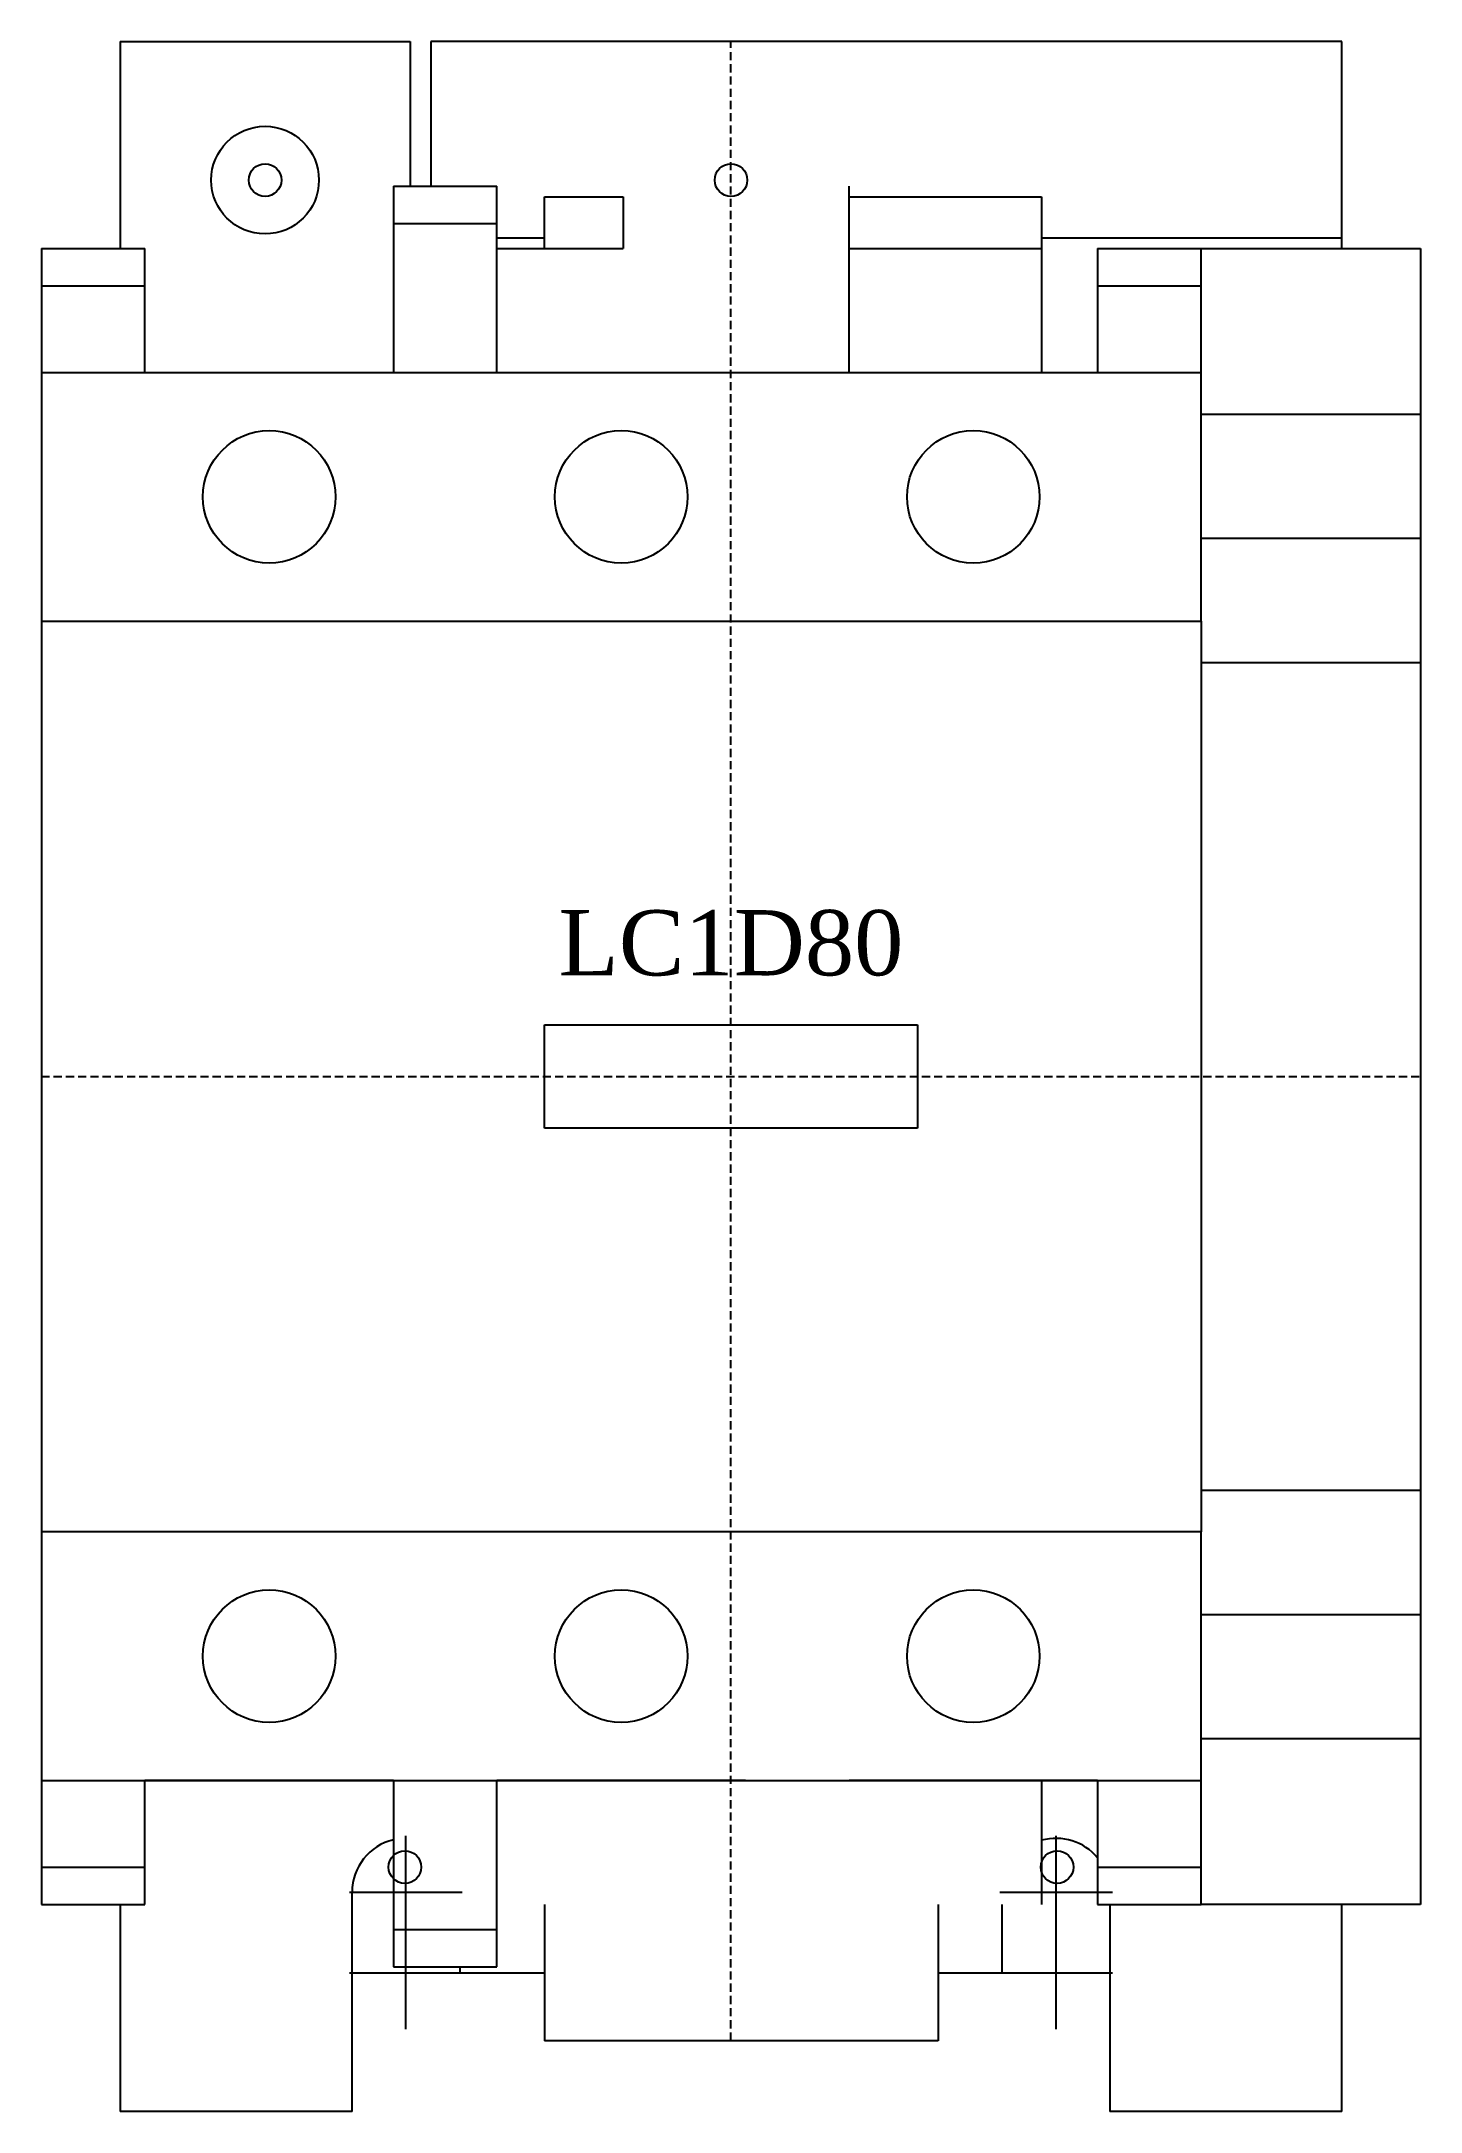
# Model space of a CAD drawing. Extents: x 0 to 85, y 0 to 127.
import ezdxf

# ---------------------------------------------------------------- set-up
doc = ezdxf.new("R2010")
doc.units = 0
doc.linetypes.add('DASHED', pattern=[0.75, 0.5, -0.25])
doc.layers.add('--8N-THT. FIXING HOLE', color=4, linetype='CONTINUOUS')
doc.layers.add('-15N-THT. THIẾT BỊ ĐÓNG MỞ', color=40, linetype='CONTINUOUS')
doc.styles.add('- 04.0', font='times.ttf', dxfattribs={"height": 4})

# ---------------------------------------------------------------- blocks, each defined once
blk = doc.blocks.new('06 - N - SC CTT LC1D80')
at = {"layer": '--8N-THT. FIXING HOLE'}
for centre in [(13.716, 54.991), (42.291, 54.991), (22.291, -48.5), (62.291, -48.5)]:
    blk.add_circle(centre, 1, dxfattribs=at)
at = {"layer": '-15N-THT. THIẾT BỊ ĐÓNG MỞ'}
for p, q in [((4.826, 63.5), (22.606, 63.5)), ((4.826, 63.5), (4.826, 50.8)), ((22.606, 63.5), (22.606, 54.61)), ((23.876, 63.5), (23.876, 54.61)), ((79.756, 63.5), (23.876, 63.5)), ((79.756, 51.7525), (79.756, 63.5)), ((21.59, 54.61), (27.94, 54.61)), ((21.59, 54.61), (21.59, 52.324)), ((27.94, 52.324), (27.94, 54.61)), ((49.53, 52.324), (49.53, 54.61)), ((30.861, 51.7525), (30.861, 53.975)), ((30.861, 53.975), (35.687, 53.975)), ((35.687, 53.975), (35.687, 50.8)), ((49.53, 53.975), (61.341, 53.975)), ((61.341, 53.975), (61.341, 51.7525)), ((21.59, 52.324), (21.59, 43.18)), ((21.59, 52.324), (27.94, 52.324)), ((27.94, 43.18), (27.94, 52.324)), ((49.53, 43.18), (49.53, 52.324)), ((30.861, 51.435), (27.94, 51.435)), ((30.861, 51.435), (30.861, 51.7525)), ((30.861, 50.80395), (30.861, 51.435)), ((61.341, 51.7525), (61.341, 51.435)), ((61.341, 51.435), (61.341, 50.8)), ((79.756, 51.435), (61.341, 51.435)), ((79.756, 51.435), (79.756, 51.7525)), ((79.756, 50.80395), (79.756, 51.435)), ((0, 50.8), (0, 48.514)), ((0, 50.8), (6.35, 50.8)), ((6.35, 48.514), (6.35, 50.8)), ((27.94, 50.8), (35.687, 50.8)), ((49.53, 50.8), (61.341, 50.8)), ((61.341, 50.8), (61.341, 43.18)), ((64.77, 50.8), (64.77, 48.514)), ((64.77, 50.8), (71.12, 50.8)), ((71.12, 48.514), (71.12, 50.8)), ((71.12, 50.8), (84.582, 50.8)), ((84.582, 50.8), (84.582, 40.64)), ((0, 48.514), (0, 43.18)), ((0, 48.514), (6.35, 48.514)), ((6.35, 43.18), (6.35, 48.514)), ((64.77, 48.514), (64.77, 43.18)), ((64.77, 48.514), (71.12, 48.514)), ((71.12, 43.18), (71.12, 48.514)), ((0, 43.18), (0, 40.894)), ((0, 43.18), (71.12, 43.18)), ((71.12, 40.894), (71.12, 43.18)), ((0, 40.894), (0, 27.94)), ((71.12, 27.94), (71.12, 40.894)), ((71.12, 40.64), (84.582, 40.64)), ((84.582, 40.64), (84.582, 33.02)), ((71.12, 33.02), (84.582, 33.02)), ((84.582, 33.02), (84.582, 25.4)), ((0, 27.94), (0, -27.94)), ((0, 27.94), (71.12, 27.94)), ((71.12, 27.94), (71.12, -27.94)), ((71.12, 25.4), (84.582, 25.4)), ((84.582, 25.4), (84.582, -25.4)), ((30.861, 3.175), (53.721, 3.175)), ((30.861, -3.175), (30.861, 3.175)), ((53.721, 3.175), (53.721, -3.175)), ((53.721, -3.175), (30.861, -3.175)), ((84.582, -25.4), (71.12, -25.4)), ((84.582, -25.4), (84.582, -33.02)), ((0, -27.94), (0, -40.894)), ((71.12, -27.94), (0, -27.94)), ((71.12, -40.894), (71.12, -27.94)), ((84.582, -33.02), (71.12, -33.02)), ((84.582, -33.02), (84.582, -40.64)), ((0, -40.894), (0, -43.18)), ((84.582, -40.64), (71.12, -40.64)), ((71.12, -43.18), (71.12, -40.894)), ((84.582, -40.64), (84.582, -50.8)), ((0, -43.18), (71.12, -43.18)), ((0, -43.18), (0, -48.514)), ((6.35, -48.514), (6.35, -43.18)), ((21.59, -43.18), (6.35, -43.18)), ((21.59, -43.18), (21.59, -52.324)), ((27.94, -52.324), (27.94, -43.18)), ((43.18, -43.18), (27.94, -43.18)), ((64.77, -43.18), (49.53, -43.18)), ((61.341, -43.18), (61.341, -50.8)), ((64.77, -43.18), (64.77, -48.514)), ((71.12, -48.514), (71.12, -43.18)), ((22.352, -58.443), (22.352, -46.586)), ((62.23, -58.443), (62.23, -46.586)), ((0, -48.514), (0, -50.8)), ((0, -48.514), (6.35, -48.514)), ((6.35, -50.8), (6.35, -48.514)), ((64.77, -48.514), (64.77, -50.8)), ((64.77, -48.514), (71.12, -48.514)), ((71.12, -50.8), (71.12, -48.514)), ((18.9, -50.038), (25.804, -50.038)), ((19.05, -63.5), (19.05, -50.038)), ((58.778, -50.038), (65.682, -50.038)), ((0, -50.8), (6.35, -50.8)), ((4.826, -50.8), (4.826, -63.5)), ((30.861, -50.8), (30.861, -59.15025)), ((54.991, -50.8), (54.991, -59.15025)), ((58.928, -54.991), (58.928, -50.8)), ((64.77, -50.8), (71.12, -50.8)), ((65.532, -50.8), (65.532, -63.5)), ((84.582, -50.8), (71.12, -50.8)), ((79.756, -63.5), (79.756, -50.8)), ((21.59, -52.324), (21.59, -54.61)), ((21.59, -52.324), (27.94, -52.324)), ((27.94, -54.61), (27.94, -52.324)), ((18.9, -54.991), (25.804, -54.991)), ((21.59, -54.61), (27.94, -54.61)), ((25.654, -54.61), (25.654, -54.991)), ((25.654, -54.991), (30.861, -54.991)), ((54.991, -54.991), (58.928, -54.991)), ((58.778, -54.991), (65.682, -54.991)), ((54.991, -59.15025), (30.861, -59.15025)), ((19.05, -63.5), (4.826, -63.5)), ((79.756, -63.5), (65.532, -63.5))]:
    blk.add_line(p, q, dxfattribs=at)
at = {"layer": '-15N-THT. THIẾT BỊ ĐÓNG MỞ', "color": 6, "linetype": 'DASHED'}
for p, q in [((42.291, -59.15025), (42.291, 63.5)), ((0, 0), (84.582, 0))]:
    blk.add_line(p, q, dxfattribs=at)
at = {"layer": '-15N-THT. THIẾT BỊ ĐÓNG MỞ'}
for centre, radius in [((13.716, 54.991), 3.302), ((13.97, 35.56), 4.064), ((35.56, 35.56), 4.064), ((57.15, 35.56), 4.064), ((13.97, -35.56), 4.064), ((35.56, -35.56), 4.064), ((57.15, -35.56), 4.064)]:
    blk.add_circle(centre, radius, dxfattribs=at)
for centre, start, end in [((22.352, -50.038), 103.3423638, 180), ((62.23, -50.038), 39.7151372, 105.6184983)]:
    blk.add_arc(centre, 3.302, start, end, dxfattribs=at)
at = {"layer": '-15N-THT. THIẾT BỊ ĐÓNG MỞ', "color": 3, "insert": (42.291, 8.175), "char_height": 4, "width": 17.1824977, "attachment_point": 5, "style": '- 04.0'}
blk.add_mtext('LC1D80', dxfattribs=at)

msp = doc.modelspace()

# ---------------------------------------------------------------- block references
msp.add_blockref('06 - N - SC CTT LC1D80', (0, 63.5))

doc.saveas('drawing.dxf')
